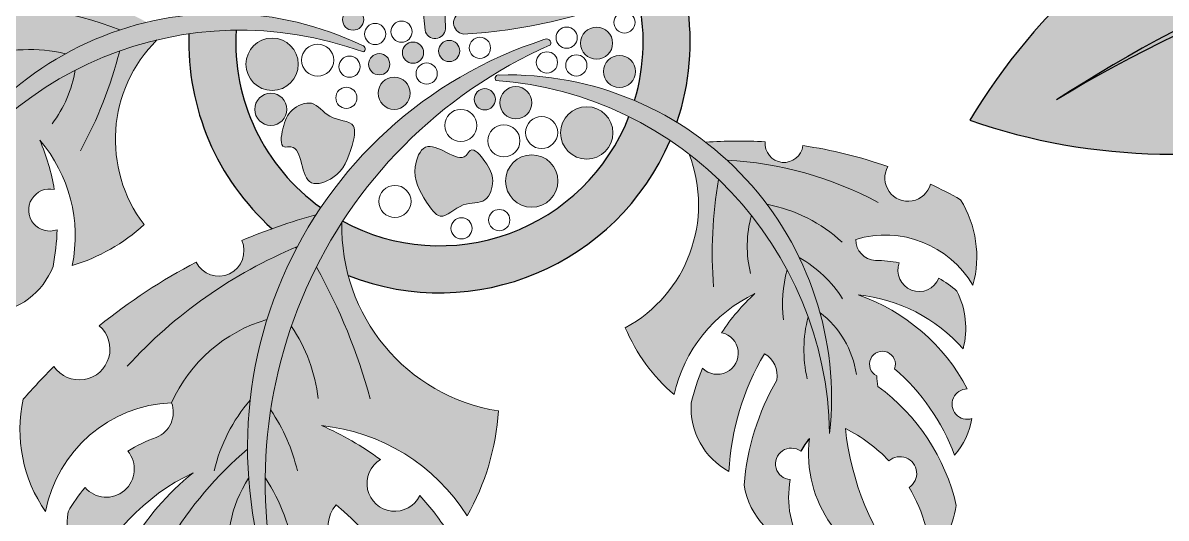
# Model space of a CAD drawing. Header units: inches. Extents: x 9636 to 21597, y -10243 to 557.
# Drawn here: x 12860.49 to 12884.01, y -8538.78 to -8528.6 of the extents above; entities that cross this region are included whole.
import ezdxf

# ---------------------------------------------------------------- set-up
doc = ezdxf.new("R2010")
doc.units = ezdxf.units.IN
doc.header["$MEASUREMENT"] = 0
doc.layers.add('estofado', color=7, linetype='Continuous', lineweight=25)
doc.layers.add('MESA', color=7, linetype='Continuous')

# ---------------------------------------------------------------- blocks, each defined once
blk = doc.blocks.new('folha Ant')
at = {"layer": 'MESA', "ltscale": 0.8}
h = blk.add_hatch(color=85, dxfattribs=at)
h.dxf.hatch_style = 1
h.set_gradient(color1=(103, 159, 96), color2=(179, 207, 175), one_color=1, tint=0.75, name='INVCURVED')
h.paths.add_polyline_path([(0.2265621468313839, 0.067551627434284, 0.1995123331975758), (0.09892586465855402, 0.006731651373172554, 0.0967495278531692), (0.3533341132944088, 0.007492088701326338, -0.08665420676483183), (0.1023075862732412, -0.005289201364917062, 0.1924888780828612), (0.2265621468304744, -0.06244837256554092, 0.1586077411667837), (0.3952802919023952, 0.002551627434343118, 0.1586077411660197)])
h = blk.add_hatch(color=35, dxfattribs=at)
h.dxf.hatch_style = 1
h.set_gradient(color1=(179, 116, 77), color2=(114, 74, 49), one_color=1, tint=0.3199999928474426, name='CURVED')
h.paths.add_polyline_path([(0.05000099493565813, -0.0003325791788029164), (0.0485055512837107, 0.005697716308816325, 0.03310768506175343), (0, -5.684341886080801e-14, 0.8090823413515376), (0.001982235223181306, -0.00600525314899869, -0.032777259300629)])
h.paths.add_polyline_path([(0.09733876678762954, 0.004943037555904084, 0.03310768506174779), (0.0485055512837107, 0.005697716308816325), (0.05000099493565813, -0.0003325791788029164, -0.03277725930060161), (0.09834927486917877, -0.0009839943787710581), (0.0952802919024407, 0.002551627434456805)])
h = blk.add_hatch(color=85, dxfattribs=at)
h.dxf.hatch_style = 1
h.set_gradient(color1=(103, 159, 96), color2=(52, 80, 48), one_color=1, tint=0.25)
h.paths.add_polyline_path([(0.353334113293613, 0.007492088701155808, -0.09674952785286056), (0.09892586465855402, 0.006731651373229397, 0.007527451123012324), (0.09528029190232701, 0.002551627434399961, 0.01429188129494994), (0.1023075862732412, -0.005289201364917062, 0.08665420676455064)])
blk.add_lwpolyline([(0.09834927486917877, -0.0009839943787710581), (0.09528029190232701, 0.002551627434399961), (0.09733876678762954, 0.004943037555904084, 0.06628802967972178), (0, -5.684341886080801e-14, 0.8090823413515378), (0.001982235223181306, -0.00600525314899869, -0.06562502276091056)], format="xyb", close=True, dxfattribs=at)
for centre, radius, start, end in [((0.2359212193687199, -0.116427435949106), 0.1842169590516126, 92.91214396360807, 139.7695295797653), ((0.2110445794835414, -0.22419454821312), 0.2921585629436255, 50.90546460646404, 86.95538728132964), ((0.1514763381197781, 0.1013313988557911), 0.1128992328564817, 290.5634166545447, 330.4539067144626), ((0.2122509936349388, 0.08793577454724755), 0.09551348369490566, 283.0012749323539, 333.1910720874903), ((0.1143519570299532, 0.1191639001535236), 0.1187176334694229, 277.6411412097905, 318.4820087943453), ((0.2241834180391606, 0.6583472640468244), 0.6635452971417175, 259.1189790274021, 281.2235391101338), ((0.1912233305980635, 0.7198824189188713), 0.7306024147604738, 263.0096624057024, 282.8198580038254), ((0.2359212193687199, 0.1215306908179059), 0.1842169590516126, 220.2304704202346, 267.0878560363919), ((0.2110445794835414, 0.2292978030819199), 0.2921585629436255, 273.0446127186704, 309.0945353935359), ((0.1126560144376754, -0.1239479423437615), 0.1214242157519734, 41.75279468237299, 70.1060592868036), ((0.185327045767167, -0.08212347498869121), 0.07272381235332499, 27.73755792858033, 79.23474605660121), ((0.2380907894142865, -0.09953432116532213), 0.0901952331959032, 48.80268108674045, 88.011030410351)]:
    blk.add_arc(centre, radius, start, end, dxfattribs=at)
blk = doc.blocks.new('Anturio Completa')
at = {"layer": 'MESA', "rotation": 248.0349850699403}
blk.add_blockref('folha Ant', (0.04279620714748944, -0.355751804571355), dxfattribs=at)
blk = doc.blocks.new('Novo Cashepo')
at = {"layer": 'estofado', "ltscale": 0.1}
h = blk.add_hatch(color=35, dxfattribs=at)
h.set_gradient(color1=(166, 115, 84), color2=(109, 75, 55), one_color=1, tint=0.3199999928474426, name='INVCYLINDER')
h.paths.add_polyline_path([(0.360230634471642, 0.501569016630803, -0.3095025025684776), (0.01163548598528702, 0.03215964501976876, 0.8126351268777825), (0.01732948105086519, 0.01197094419575629, 0.3644811737961554)])
h = blk.add_hatch(color=35, dxfattribs=at)
h.set_gradient(color1=(166, 115, 84), color2=(109, 75, 55), one_color=1, tint=0.3199999928474426, name='INVCYLINDER')
h.paths.add_polyline_path([(-0.01857770616480209, 0.007897544563104514, 0.8727079882559124), (-9.964560854040967e-05, 0.013233839534207, 0.3789969305371952), (-0.4952203952329218, 0.3791730676138879, -0.3221506870577537)])
h = blk.add_hatch(color=9, dxfattribs=at)
h.set_gradient(color1=(185, 193, 193), color2=(81, 92, 92), one_color=1, tint=0.3400000035762787, name='CURVED')
h.paths.add_polyline_path([(0.1736437385391408, 0.08721901853588965, -0.003320676500431036), (0.168658408055949, 0.08358513311641251, -0.1341032873032259), (0.1872656229954379, -0.01528961506680777, -0.03692336547009102), (0.2303927499739703, -0.02693539635207662, 0.1213962166582354), (0.2162182524080588, 0.08462289640128129, -0.01653530740018619)])
h = blk.add_hatch(color=33, dxfattribs=at)
h.set_gradient(color1=(179, 165, 128), color2=(150, 134, 90), one_color=1, tint=0.4699999988079071)
h.paths.add_polyline_path([(0.15624161914909, 0.02982624279309221, 1), (0.126159461429803, 0.02982624279309221, 1)])
h = blk.add_hatch(color=35, dxfattribs=at)
h.set_gradient(color1=(166, 115, 84), color2=(109, 75, 55), one_color=1, tint=0.3199999928474426, name='INVCYLINDER')
h.paths.add_polyline_path([(0.09943006166778179, 0.01923940078998337, 0.7262788567105785), (0.09229704502050624, 0.02271081868121011, 1.132007773962361e-05), (0.09229691389637604, 0.02271068275218989, 0.4547823239530345), (-0.02400741216980684, -0.5706948476462947, -0.3877774997255035)])
h = blk.add_hatch(color=33, dxfattribs=at)
h.set_gradient(color1=(179, 165, 128), color2=(150, 134, 90), one_color=1, tint=0.4699999988079071)
h.paths.add_polyline_path([(0.1827986691222111, 0.008395761610699992, 1), (0.1527165114029242, 0.008395761610699992, 1)])
h = blk.add_hatch(color=33, dxfattribs=at)
h.set_gradient(color1=(179, 165, 128), color2=(150, 134, 90), one_color=1, tint=0.4699999988079071)
h.paths.add_polyline_path([(-0.07663441675864778, 0.003568144173755172, 1), (-0.09651067731855147, 0.003568144173755172, 1)])
h = blk.add_hatch(color=33, dxfattribs=at)
h.set_gradient(color1=(179, 165, 128), color2=(150, 134, 90), one_color=1, tint=0.4699999988079071)
h.paths.add_polyline_path([(0.01760203477025225, -0.00632700572344902, 1), (-0.002274225789651427, -0.00632700572344902, 1)])
h = blk.add_hatch(color=35, dxfattribs=at)
h.set_gradient(color1=(166, 115, 84), color2=(109, 75, 55), one_color=1, tint=0.3199999928474426, name='INVCYLINDER')
h.paths.add_polyline_path([(-0.07078175870219097, -0.02407637868561896, 0.5292913856722343), (-0.07115882561006617, -0.01888189320270726, 0.4565336195927571), (-0.4458817615214364, -0.2816921875642918, -0.3877774997251924)])
h = blk.add_hatch(color=33, dxfattribs=at)
h.set_gradient(color1=(179, 165, 128), color2=(150, 134, 90), one_color=1, tint=0.4699999988079071)
h.paths.add_polyline_path([(-0.0152294931579856, -0.01494996048575103, 1), (-0.03510575371788927, -0.01494996048575103, 1)])
h = blk.add_hatch(color=35, dxfattribs=at)
h.set_gradient(color1=(166, 115, 84), color2=(109, 75, 55), one_color=1, tint=0.3199999928474426, name='INVCYLINDER')
h.paths.add_polyline_path([(0.431367870996189, -0.2816921875636977, 0.4565336195920203), (0.05664493508500095, -0.01888189320269594, 0.5292913856741519), (0.05626786817710027, -0.02407637868561643, -0.3877774997246567)])
h = blk.add_hatch(color=75, dxfattribs=at)
h.set_gradient(color1=(108, 164, 86), color2=(62, 94, 49), one_color=1, tint=0.2800000011920929, name='CURVED')
h.paths.add_polyline_path([(-0.5633123672045032, -0.2140203967419374, -1.174476231363862), (-0.5733935758007948, -0.2401642102118252, 0.140527610218108), (-0.5646318472203989, -0.2770009920026006, -0.1253672647877629), (-0.4927176974417546, -0.209723329013642, -2.245001343998746), (-0.4777409053864498, -0.219728122362774, -0.03197615609077584), (-0.4808793838513293, -0.2292495255013745, 0.1814250944038668), (-0.5760963815033904, -0.322826820475381, 0.09450278186155417), (-0.5653991423852934, -0.3854551247609084, -0.1381963238286083), (-0.5293362763784133, -0.3156246193161164, -1.074477693887572), (-0.5056456575062247, -0.2952081882525959, -0.08829056721090701), (-0.4594311302526897, -0.2741783949494552, -0.1440870782434742), (-0.5426678641189762, -0.3952230355001288, 0.388767826395324), (-0.4284200721854417, -0.290230893849634, -0.0419445444708421), (-0.4228939171177235, -0.3037884146882827, -1.340573355606432), (-0.4189271270167109, -0.3317937078970744, -0.1960629648833274), (-0.4451820433066279, -0.3923657532393736, 0.3076276581042592), (-0.3777116121257468, -0.3458971017538076, 0.1112907671703776), (-0.3869936634369744, -0.2432828776918743, -0.3149069167753257), (-0.3705764499303669, -0.22156514224342, -0.1221452219228942), (-0.361116838608598, -0.3364200106909056, 0.2915452278101059), (-0.313086509957094, -0.2814108794602344, 0.04302708688999098), (-0.316586765932148, -0.2470479678974024, -1.339401949374305), (-0.3270833517887883, -0.2107618298754033, 0.06007174331770873), (-0.349978912841496, -0.1684159560580676, -0.23111716622227), (-0.2956842354694772, -0.2768015936403047, 0.1144897553839206), (-0.237899562510071, -0.2252346185917614, -0.37674602378251), (-0.2623450483902416, -0.0536625507048529, 0.2281238080253347), (-0.4458817615214365, -0.2816921875642919, -0.261300363389357), (-0.2752025949454323, -0.03944877119022883, 0.03306219145910438), (-0.3294505482061231, -0.02740056359166765, -0.981894715235884), (-0.3649572903291812, -0.02347993687619163, 0.04885453870563983), (-0.4469270902557964, -0.02595056368740448, -1.138232616921552), (-0.4893741831799252, -0.03363340073153938, 0.01886412120351275), (-0.5199703693630193, -0.04203791882324209, 0.2089786032334705), (-0.548141585065343, -0.1178907085549714, -0.3466358451574753), (-0.4318796811861668, -0.09901233479276336, -0.4262499268706941), (-0.4548965741278322, -0.1141121098494675, 0.04536990386759746), (-0.4761978183274833, -0.111884225120214, -0.9948550550372316), (-0.5154316117167541, -0.1180212526494087, 0.04438058004914053), (-0.534625886442588, -0.1264222847565966, 0.181180128551055), (-0.5516322260630895, -0.1779328012149257, -0.1883302619429113), (-0.4448761846630726, -0.1492999944634261, 0.1914259453489737)])
h = blk.add_hatch(color=9, dxfattribs=at)
h.set_gradient(color1=(185, 193, 193), color2=(81, 92, 92), one_color=1, tint=0.3400000035762787, name='CURVED')
h.paths.add_polyline_path([(-0.1917254394550894, -0.02919258590773458, 0.03291970466704368), (-0.2342829542141429, -0.04181884065457592, 0.2214455194722064), (-0.1197781202224352, -0.2038756508751346, -0.01937741057679904), (-0.08224771063362318, -0.1825449629952617, -0.005068603628642931), (-0.07928867012996883, -0.17496926566606, -0.2569690029516308)])
h = blk.add_hatch(color=33, dxfattribs=at)
h.set_gradient(color1=(179, 165, 128), color2=(150, 134, 90), one_color=1, tint=0.4699999988079071)
h.paths.add_polyline_path([(-0.1274611005577259, -0.05328288912460266, 1), (-0.1765031986964498, -0.05328288912460266, 1)])
h = blk.add_hatch(color=33, dxfattribs=at)
h.set_gradient(color1=(179, 165, 128), color2=(150, 134, 90), one_color=1, tint=0.4699999988079071)
h.paths.add_polyline_path([(-0.04393763508980119, -0.03221487673113188, 1), (-0.06381389564970487, -0.03221487673113188, 1)])
h = blk.add_hatch(color=9, dxfattribs=at)
h.set_gradient(color1=(185, 193, 193), color2=(81, 92, 92), one_color=1, tint=0.3400000035762787, name='CURVED')
h.paths.add_polyline_path([(0.1853164564795104, -0.03113263235791199, -0.4496378320880143), (-0.05648268682363422, -0.183221730868969, 0.0006992403604376515), (-0.05692890187657904, -0.1843896213952531, 0.07247656003757932), (-0.04075227333653222, -0.2318723474058908, 0.4051096183585162), (0.2276185904614959, -0.04483351402129852, 0.03297507715976264)])
h = blk.add_hatch(color=33, dxfattribs=at)
h.set_gradient(color1=(179, 165, 128), color2=(150, 134, 90), one_color=1, tint=0.4699999988079071)
h.paths.add_polyline_path([(0.09393459776274428, -0.04058818897374294, 1), (0.06385244004345735, -0.04058818897374294, 1)])
h = blk.add_hatch(color=33, dxfattribs=at)
h.set_gradient(color1=(179, 165, 128), color2=(150, 134, 90), one_color=1, tint=0.4699999988079071)
h.paths.add_polyline_path([(0.1742971287506219, -0.05428119024003308, 1), (0.125255030611898, -0.05428119024003308, 1)])
h = blk.add_hatch(color=75, dxfattribs=at)
h.set_gradient(color1=(108, 164, 86), color2=(154, 193, 138), one_color=1, tint=0.6499999761581421, name='HEMISPHERICAL')
h.paths.add_polyline_path([(0.4173657906610579, -0.0990123347927634, -0.3466358451578201), (0.5336276945403134, -0.1178907085550576, 0.2089786032336186), (0.5054564788379617, -0.04203791882328255, 0.01886412120355), (0.474860292654817, -0.03363340073152805, -1.138232616921635), (0.4324131997306851, -0.02595056368741228, 0.04885453870564344), (0.3504433998040662, -0.02347993687612442, -0.981894715236738), (0.3149366576810184, -0.02740056359169811, 0.03306219145910275), (0.2606887044203235, -0.03944877119022888, -0.2613003633888268), (0.4313678709962661, -0.2816921875636939, 0.2281238080249676), (0.2478311578650888, -0.05366255070478559, -0.3767460237824833), (0.2233856719850325, -0.2252346185917011, 0.114489755383906), (0.2811703449443684, -0.2768015936403087, -0.2311171662216546), (0.3354650223161274, -0.168415956058266, 0.06007174331730103), (0.3125694612637342, -0.210761829875403, -1.339401949373621), (0.3020728754070095, -0.2470479678973834, 0.04302708689005926), (0.2985726194320347, -0.2814108794602783, 0.2915452278093015), (0.3466029480834695, -0.3364200106907843, -0.1221452219227641), (0.3560625594052581, -0.22156514224342, -0.3149069167848554), (0.3724797729118962, -0.2432828776926976, 0.1112907671694582), (0.3631977216006372, -0.3458971017537944, 0.3076276581041494), (0.4306681527814957, -0.3923657532393507, -0.1960629648832302), (0.404413236491602, -0.3317937078970744, -1.340573355606433), (0.4083800265926148, -0.3037884146882828, -0.04194454447102235), (0.4139061816603615, -0.2902308938495779, 0.3887678263951506), (0.5281539735938146, -0.3952230355000859, -0.1440870782434075), (0.444917239727581, -0.2741783949494552, -0.08829056721090678), (0.4911317669811159, -0.2952081882525958, -1.074477693887505), (0.5148223858533045, -0.3156246193161164, -0.1381963238288451), (0.5508852518602116, -0.3854551247610403, 0.09450278186184717), (0.5615824909783664, -0.3228268204753264, 0.1814250944036583), (0.4663654933262881, -0.2292495255015425, -0.03197615609135347), (0.463227014861341, -0.219728122362774, -2.245001343998744), (0.4782038069166459, -0.2097233290136421, -0.1253672647875366), (0.5501179566951944, -0.2770009920024509, 0.1405276102179747), (0.5588796852757973, -0.2401642102117603, -1.174476231371564), (0.5487984766794481, -0.2140203967419261, 0.1914259453490163), (0.4303622941379805, -0.1492999944634243, -0.1883302619429906), (0.5371183355380318, -0.1779328012149632, 0.181180128551181), (0.5201119959174924, -0.1264222847566094, 0.04438058004925942), (0.5009177211916702, -0.1180212526492555, -0.9948550550392339), (0.4616839278023603, -0.1118842251203079, 0.04536990386784125), (0.4403826836025875, -0.1141121098494986, -0.4262499268685335)])
h = blk.add_hatch(color=33, dxfattribs=at)
h.set_gradient(color1=(179, 165, 128), color2=(150, 134, 90), one_color=1, tint=0.4699999988079071)
h.paths.add_polyline_path([(-0.0194435964124534, -0.05589568193647665, 1), (-0.04952575413174033, -0.05589568193647665, 1)])
h = blk.add_hatch(color=33, dxfattribs=at)
h.set_gradient(color1=(179, 165, 128), color2=(150, 134, 90), one_color=1, tint=0.4699999988079071)
h.paths.add_polyline_path([(0.0597080674815832, -0.04354086512415734, 1), (0.03983180692167953, -0.04354086512415734, 1)])
h = blk.add_hatch(color=33, dxfattribs=at)
h.set_gradient(color1=(179, 165, 128), color2=(150, 134, 90), one_color=1, tint=0.4699999988079071)
h.paths.add_polyline_path([(-0.1293555015792219, -0.09482906681915892, 1), (-0.1594376592985089, -0.09482906681915892, 1)])
h = blk.add_hatch(color=33, dxfattribs=at)
h.set_gradient(color1=(179, 165, 128), color2=(150, 134, 90), one_color=1, tint=0.4699999988079071)
edge = h.paths.add_edge_path()
edge.add_spline(control_points=[(-0.105534990813112, -0.1384456120048299), (-0.1018844567576025, -0.1455819440333244), (-0.0944968331950804, -0.1600238130418461), (-0.06605629382613643, -0.1423266417738205), (-0.06297380336081915, -0.1196675866139003), (-0.06167071645495525, -0.08745687906758803), (-0.08996359819934696, -0.09423738900750323), (-0.106804962742217, -0.07584284885331272), (-0.1275614856124321, -0.09114772488419476), (-0.1300301833609865, -0.1068815213378684), (-0.1291229075502542, -0.1296635326245905), (-0.1137201485066726, -0.1221415069159661), (-0.1090655593327483, -0.1314130339745816), (-0.105534990813112, -0.1384456120048299)], knot_values=[0, 0, 0, 0, 0.0202008689016768, 0.0408807075362676, 0.07587380886809694, 0.09398430068664497, 0.1179309949507899, 0.1388819607957816, 0.1581077907194696, 0.1775373318258104, 0.1946870981654769, 0.2006183836937954, 0.2192486552034572, 0.2192486552034572, 0.2192486552034572, 0.2192486552034572], degree=3, periodic=0)
h = blk.add_hatch(color=33, dxfattribs=at)
h.set_gradient(color1=(179, 165, 128), color2=(150, 134, 90), one_color=1, tint=0.4699999988079071)
h.paths.add_polyline_path([(0.1333299192631597, -0.1091873033145703, 1), (0.08428782112443574, -0.1091873033145703, 1)])
h = blk.add_hatch(color=33, dxfattribs=at)
h.set_gradient(color1=(179, 165, 128), color2=(150, 134, 90), one_color=1, tint=0.4699999988079071)
edge = h.paths.add_edge_path()
edge.add_spline(control_points=[(0.02506367563501044, -0.09973161682910359), (0.0172975117450278, -0.09774658984082407), (0.001581045477450971, -0.09372947017362776), (-0.003969156316543376, -0.1267635345697045), (0.01098027195052964, -0.1440681328807614), (0.03426867938765099, -0.1663588887035417), (0.04790617333515002, -0.1406590593015835), (0.07284175316499386, -0.1402035094267831), (0.07510113556179476, -0.1145136736317909), (0.06493792090361694, -0.1022517044897313), (0.04725628602591314, -0.08785715775508152), (0.04270411883419456, -0.1043830051099235), (0.03267266690488668, -0.1017379367623903), (0.02506367563501044, -0.09973161682910359)], knot_values=[0, 0, 0, 0, 0.02020086890167297, 0.04088070753625987, 0.07587380886797629, 0.09398430068652128, 0.1179309949507243, 0.1388819607956165, 0.1581077907193665, 0.1775373318257319, 0.1946870981653517, 0.200618383693583, 0.2192486552032176, 0.2192486552032176, 0.2192486552032176, 0.2192486552032176], degree=3, periodic=0)
h = blk.add_hatch(color=75, dxfattribs=at)
h.set_gradient(color1=(108, 164, 86), color2=(128, 178, 108), one_color=1, tint=0.5600000023841858, name='CYLINDER')
h.paths.add_polyline_path([(-0.09307013849407197, -0.2152855274650466, -0.02149938560338469), (-0.08224771063362307, -0.1825449629952617, 0.03306219145907134), (-0.1452185633518749, -0.2206501028500713, -0.9818947152364531), (-0.1828060999162215, -0.2493878987827754, 0.04885453870564489), (-0.2590361437605656, -0.3267637868727809, -1.138232616922791), (-0.2926512075944324, -0.3729636585571247, 0.01886412120351957), (-0.3142579253196144, -0.4090098820105799, 0.2089786032334966), (-0.2718210450621124, -0.5074227123685341, -0.3466358451578059), (-0.1777689361742653, -0.3829549245910985, -0.2183561076890181), (-0.1065956519003323, -0.2879760403262329, -0.04518553361179545), (-0.09349967066685588, -0.2168121191458336, -0.001269990376824045), (-0.09460031896605373, -0.2163498361516494, -0.001036266558903523)])
h = blk.add_hatch(color=75, dxfattribs=at)
h.set_gradient(color1=(108, 164, 86), color2=(128, 178, 108), one_color=1, tint=0.5600000023841858, name='CYLINDER')
h.paths.add_polyline_path([(0.1153401906137035, -0.4285668780356127, 0.1144897553837859), (0.1234837529512492, -0.326310029035872, -0.3767460237826809), (-0.05692890187657904, -0.1843896213952527, 0.2281238080254037), (-0.02400741216991675, -0.5706948476461088, -0.2897786471478571), (-0.01279433281183548, -0.7679757426591334, 0.3887678263953639), (0.0005269052758416354, -0.5628920638947572, -0.04194454447102653), (0.0182249370582315, -0.5708172324845717, -1.340573355595429), (0.0476508630874507, -0.5940039586415907, -0.1960629648831614), (0.0779393866470415, -0.6760309829998101, 0.3076276581043533), (0.1000230798766449, -0.5697926938276495, 0.1112907671703305), (-0.0027667476448692, -0.4800274980339119, -0.3149069167734185), (-0.006920082322825746, -0.4442081872255836, -0.1221452219228905), (0.1072411163902931, -0.545532035231223, 0.2915452278104787), (0.1028944223819155, -0.4489052667619299, 0.04302708689001476), (0.06809740824928479, -0.4192038245394927, -1.339401949377477), (0.02484106300027317, -0.394063083340298, 0.06007174331754214), (-0.03583326095648746, -0.3744660236803459, -0.2311171662221539)])
h = blk.add_hatch(color=75, dxfattribs=at)
h.set_gradient(color1=(108, 164, 86), color2=(128, 178, 108), one_color=1, tint=0.5600000023841858, name='CYLINDER')
h.paths.add_polyline_path([(-0.1859912419632998, -0.4184764800965182, 0.04536990386961915), (-0.2084271603988287, -0.4358358021455026, -0.9948550550365279), (-0.240379862947446, -0.4776149974554357, 0.04438058004911071), (-0.2510717703400954, -0.5032240557651502, 0.1811801285511134), (-0.2202193468142448, -0.5681108114834353, -0.1883302619429932), (-0.1441958884631884, -0.4430013438373424, 0.1914259453491741), (-0.1983802062015779, -0.6133552387328927, -0.4619323617101158), (-0.1711263678817164, -0.6221046814254789, -0.1648550473949806), (-0.0989866880562425, -0.4105524791778302, -0.07698932029777524), (-0.1065956519003322, -0.2879760403262328, 0.2183561076891697), (-0.1777689361742826, -0.3829549245911789, -0.426249926855673)])
h = blk.add_hatch(color=75, dxfattribs=at)
h.set_gradient(color1=(108, 164, 86), color2=(128, 178, 108), one_color=1, tint=0.5600000023841858, name='CYLINDER')
h.paths.add_polyline_path([(-0.111053485164483, -0.7292423661663151, 0.09450278186135981), (-0.0434994296696686, -0.779423663047542, -0.1381963238283701), (-0.07286863138037224, -0.679555917602665, -1.074477693887045), (-0.06886643638628023, -0.6383268285659225, -0.08829056721096895), (-0.04385755977984071, -0.5758989031841286, -0.1440870782435217), (-0.0127943328118158, -0.7679757426591992, 0.2897786471469575), (-0.02400741216951383, -0.5706948476466721, -0.1115682459336214), (-0.09898668805624247, -0.4105524791778303, 0.1648550473949806), (-0.1711263678817164, -0.622104681425479, -0.4619323617109717), (-0.184109494535642, -0.6476147357744234, 0.1405276102180349), (-0.1420104859749174, -0.6748703091947347, -0.1253672647878966), (-0.1347138841736839, -0.5446397458131029, -2.245001344002342), (-0.1112173936258055, -0.5405147425663501, -0.03197615609094785), (-0.1055096870289907, -0.5525040502262424, 0.1814250944037309)])
at = {"layer": 'estofado', "lineweight": 5, "ltscale": 0.1}
for centre, radius in [((0.1626795286907736, 0.05429179246749527), 0.009938130279951838), ((0.1412005402894465, 0.02982624279309221), 0.01504107885964347), ((0.1127247771424891, 0.02893144761731037), 0.009938130279951838), ((0.1677575902625676, 0.008395761610699992), 0.01504107885964347), ((-0.08657254703859962, 0.003568144173755172), 0.009938130279951838), ((-0.03983440268928007, 0.001956607348517991), 0.009938130279951838), ((0.0351947720323551, 0.00257199476260439), 0.009938130279951838), ((0.09944625215587166, 0.0023985136078295), 0.009938130279951838), ((0.1270247657076879, 0.005459985304071324), 0.009938130279951838), ((-0.06352458389324056, -0.005326059804929173), 0.009938130279951838), ((0.007663904490300411, -0.00632700572344902), 0.009938130279951838), ((-0.02516762343793744, -0.01494996048575103), 0.009938130279951838), ((-0.1519821496270879, -0.05328288912460266), 0.02452104906936196), ((-0.1110916016342571, -0.04058818897374294), 0.01504107885964347), ((-0.08059690151344512, -0.04030488124817566), 0.009938130279951838), ((-0.05387576536975303, -0.03221487673113188), 0.009938130279951838), ((-0.008530807065199042, -0.03140588076212225), 0.009938130279951838), ((0.07889351890310081, -0.04058818897374294), 0.01504107885964347), ((0.1497760796812599, -0.05428119024003308), 0.02452104906936196), ((-0.03448467527209687, -0.05589568193647665), 0.01504107885964347), ((0.04976993720163136, -0.04354086512415734), 0.009938130279951838), ((0.1084008599573281, -0.06288370008979882), 0.01504107885964347), ((-0.07735797592033578, -0.06942873613178335), 0.009938130279951838), ((0.03292941323945797, -0.07222366546466219), 0.01504107885964347), ((0.07542722989455797, -0.07785812716628016), 0.01504107885964347), ((-0.1443965804388654, -0.09482906681915892), 0.01504107885964347), ((0.1088088701937977, -0.1091873033145703), 0.02452104906936196), ((-0.01250231095673371, -0.1547266406435028), 0.01504107885964347), ((0.0867403151819417, -0.1513564890425414), 0.009938130279951838), ((0.05376676870866959, -0.1663308712918479), 0.009938130279951838)]:
    blk.add_circle(centre, radius, dxfattribs=at)
at = {"layer": 'estofado', "lineweight": 20, "ltscale": 0.1}
for centre, radius, start, end in [((-0.1024261141025136, 0.4607228508129424), 0.4644563233106312, 284.9419564662997, 5.045340249377672), ((-0.4543742294146114, -0.08348368096022796), 0.4644563233106312, 12.01912265281235, 95.04534024937767), ((-0.5151199448054058, -0.1379681022945078), 0.5175238947985029, 16.37082693204177, 87.7963503509758), ((0.01659184666937108, 0.02266021666241613), 0.01071469319893269, 117.55346200011, 273.9475504586251), ((0.2928802174903922, -0.324702857009413), 0.4011606028626878, 120.0004951193422, 217.821301065712), ((0.09529892483658386, 0.01981491967194415), 0.004171032666144171, 352.0690284791823, 136.0320665932361), ((0.3608508933559733, -0.3433412450223727), 0.4469961699592637, 125.7916230215184, 210.5723111672995), ((-0.00970307901650358, 0.01182751568029516), 0.009705858025093122, 203.8853075609467, 8.331160470624623), ((-0.1445995494566432, -0.3127187129991853), 0.3028755793840386, 76.29950942177366, 174.1203153681427), ((0.1300856589315345, -0.3127187129991853), 0.3028755793840386, 5.879684631857318, 103.7004905782263), ((-0.1172213540485245, -0.3583472705967097), 0.3374813553293979, 82.09063732394912, 166.8713254697338), ((-0.07273645241480153, -0.02160734124760211), 0.003149122636602927, 308.3680427816117, 92.33108089567115), ((0.05822256188969277, -0.02160734124760211), 0.003149122636602927, 87.66891910433534, 231.6319572183883), ((0.1027074635234158, -0.3583472705967097), 0.3374813553293979, 13.1286745302662, 97.90936267605088)]:
    blk.add_arc(centre, radius, start, end, dxfattribs=at)
at = {"layer": 'estofado', "ltscale": 0.1}
for centre, radius, start, end in [((-0.003048862639502659, 8.336565548461294e-05), 0.1909343656306532, 355.3818614670713, 25.93379559488097), ((-0.003048862639502659, 8.336565548461294e-05), 0.235, 353.3979060030233, 21.08439421399123), ((-0.003048862639502659, 8.336565548461294e-05), 0.1909343656306532, 188.8199500880892, 246.4656677955037), ((-0.003048862639502659, 8.336565548461294e-05), 0.1909343656306532, 253.7484843807933, 350.5904311247438), ((-0.003048862639502659, 8.336565548461294e-05), 0.235, 190.2711780422325, 240.2167506541294), ((-0.003048862639502659, 8.336565548461294e-05), 0.235, 260.7675610491735, 348.9809326727101), ((-0.003048862639502659, 8.336565548461294e-05), 0.235, 247.0715903138164, 247.3626505118043), ((0.4918071610106836, -0.3298889757937786), 0.08741467867144652, 153.0201188444328, 162.6274687587278)]:
    blk.add_arc(centre, radius, start, end, dxfattribs=at)
at = {"layer": 'estofado', "lineweight": 5, "ltscale": 0.1}
for centre, radius, start, end in [((0.378815704967451, -0.4431725695277464), 0.4206505599691192, 98.73460122448265, 106.3091382265084), ((0.3326542094898741, -0.02511585695197027), 0.01786425275596782, 187.3478335843788, 5.25422580582077), ((0.378815704967451, -0.4431725695277464), 0.4206505599691192, 82.67971783543645, 93.86745816580887), ((0.4531379810620138, -0.03254762179028603), 0.02174943072459779, 162.3428229656227, 357.1384804933443), ((0.378815704967451, -0.4431725695277464), 0.4206505599691192, 72.47876022459492, 76.80158562353279), ((0.4327626972178678, -0.1121935950109219), 0.1010257629893228, 356.7672224383329, 43.98209323655301), ((-0.3512944251443741, -0.3869973228328263), 0.3395022922251983, 81.00060041745036, 106.0292085590784), ((0.3367805346192654, -0.3869973228328263), 0.3395022922251983, 73.97079144092156, 98.99939958254964), ((-0.1524307992302738, -0.1255295571205579), 0.1313240601700787, 146.8214893084325, 229.3962931250233), ((0.137916908705165, -0.1255295571205579), 0.1313240601700787, 310.6037068749767, 33.1785106915675), ((-0.6993710200206351, -0.05504389039106172), 0.4053880002913464, 343.4833529640835, 357.7365228729727), ((0.6848571294955264, -0.05504389039106172), 0.4053880002913464, 182.2634771270273, 196.5166470359166), ((-0.3470613809540737, -0.2273787448016265), 0.1431276273884642, 88.56932588138093, 120.6287218044222), ((0.3325474904289649, -0.2273787448016265), 0.1431276273884642, 59.37127819557786, 91.4306741186191), ((0.4635173004912758, -0.1822265599578259), 0.0951554997329656, 42.54062527778684, 119.0132246012065), ((-0.4427840581749933, -0.1031195266738791), 0.1115622566471293, 334.6189412483204, 2.883059457246957), ((0.4282701676498846, -0.1031195266738791), 0.1115622566471293, 177.116940542753, 205.3810587516796), ((0.436121342201659, -0.09551531328429519), 0.01907878070063256, 190.5616712953069, 279.9097355743978), ((0.4632842617274946, -0.2301319682331382), 0.1182585718667869, 90.77537870684043, 101.6496326770519), ((0.481316652653959, -0.1148515500541407), 0.01985570201129958, 171.4052656305737, 350.8141791193597), ((0.3328994359586659, -0.2395064988789954), 0.1185156659951218, 44.90041576640672, 72.23457062496381), ((0.4632842617274946, -0.2301319682331382), 0.1182585718667869, 61.27945635166628, 71.44406604314968), ((0.45987194822726, -0.1748733065657007), 0.07730695221043525, 357.7318738116593, 38.80969216302855), ((0.4864188134095002, -0.1464377610359975), 0.1262794334503535, 177.2130832365926, 198.6113390205855), ((0.4470796504245982, -0.3003039200172566), 0.1519264806868146, 53.65496793375412, 96.31738097168318), ((0.4081536035038198, -0.3306684969408593), 0.1827231775954851, 39.67164664029738, 83.01884841912724), ((-0.5141256030236718, -0.2845292864973317), 0.2010632771131044, 21.52374406631326, 35.27464882281435), ((-0.4338101362021689, -0.2782023512302203), 0.1381330032072101, 0.5810260527069507, 52.63519653352312), ((0.4192962456770601, -0.2782023512302203), 0.1381330032072101, 127.3648034664788, 179.418973947293), ((0.4996117124985631, -0.2845292864973317), 0.2010632771131044, 144.725351177183, 158.4762559336868), ((0.5105237327843497, -0.1846067113749541), 0.1218562502097333, 177.5083688355052, 204.9826837157002), ((0.3608393698311829, -0.2536908039261334), 0.089158611007608, 20.53773755961645, 64.78396585526983), ((0.1740841939417805, -0.6772316028958016), 0.5571543026840413, 117.3918474710578, 124.9663844730878), ((0.1140855579827758, -0.1526245727411037), 0.1739395406369331, 190.5224750059993, 273.0972788225959), ((0.4662143361198332, -0.2079877893320372), 0.01211443386931673, 351.7633436975618, 255.7240704294722), ((-0.3272126652359475, -0.2304604931188123), 0.01969908768305904, 89.6238826848823, 302.6435338153773), ((0.3126987747108387, -0.2304604931188123), 0.01969908768305904, 237.3564661846227, 90.37611731511771), ((0.3821083412901771, -0.3845151934079354), 0.1994656220314691, 32.6163513014959, 61.19928889994299), ((0.5517277532571825, -0.2279064438924934), 0.01419165130408162, 101.9119601019974, 300.2619064460696), ((0.1629296775945477, -0.5849743470632234), 0.4496729135419438, 124.7015861150201, 149.7301942566437), ((-0.1642748831209246, -0.2346755971804555), 0.02366131472154321, 218.4467598917455, 36.35315211318996), ((0.5829040231677709, -0.2980651175935805), 0.2393936003958639, 161.3638449152213, 189.2194842889933), ((0.3487395395897011, -0.2441649223703735), 0.02375661341617699, 2.127788789371247, 72.04609016249314), ((0.5391615696051986, -0.1999762665002436), 0.07846140716404511, 194.5804861704547, 201.9063851587343), ((-0.3779176497498611, -0.1264933466358684), 0.1713327275851204, 298.6830024199024, 324.8083682340619), ((-0.4741428983443257, -0.5856324230355199), 0.536938946748066, 27.18433866165197, 41.43750857053962), ((0.3634037592247523, -0.1264933466358684), 0.1713327275851204, 215.1916317659381, 241.3169975800976), ((0.389270746804641, -0.4029265236592323), 0.1900192085824568, 24.93152184484649, 66.06369553918094), ((0.5954930359457649, -0.3151826396030515), 0.2343170741792221, 162.1306120516994, 187.5320502449578), ((0.4902599702932093, -0.2433032160271864), 0.06869147430213514, 330.6221390808312, 2.619166951271974), ((-0.5141256030236718, -0.2845292864973317), 0.2010632771131044, 0.8886691220883642, 10.74367243400844), ((0.1740841939417805, -0.6772316028958016), 0.5571543026840413, 129.83352753176, 141.021267862132), ((0.4996117124985631, -0.2845292864973317), 0.2010632771131044, 169.2563275659915, 179.1113308779117), ((0.4089415740919549, -0.414532401536917), 0.1448913236984177, 55.44103527122043, 75.62340928516372), ((0.6921953087471593, -0.193278163910577), 0.2601754999998948, 198.1161805759943, 230.9127851189016), ((-0.3802625856914119, -0.2712301969452824), 0.06794314864306086, 286.3671080992124, 351.3822763675507), ((-0.03862399427202945, -0.4130678291820118), 0.1423660840224174, 118.5185181138409, 167.7887091388997), ((0.3657486951663032, -0.2712301969452824), 0.06794314864306086, 188.6177236324493, 253.6328919007876), ((0.5037110111173888, -0.3045647678052319), 0.0156774667585284, 315.133148162323, 143.3577254317461), ((-0.1844520490843706, -0.3968663382317459), 0.147764908033529, 18.31992694588933, 46.58404515481509), ((0.528341652116751, -0.2803630511976394), 0.1148601376334986, 184.9284597103895, 269.9063801221723), ((0.4022334775587524, -0.3172013742686204), 0.01475423836493928, 65.38016820188474, 278.4958522870766), ((0.4089415740919549, -0.414532401536917), 0.1448913236984177, 11.57692253868716, 43.04983832285268), ((-0.2728444079709789, -0.3520459923129806), 0.0288072572874448, 226.5625052042239, 61.35816273194434), ((-0.1009493952508365, -0.3598892473283399), 0.2269312713422999, 342.3839881174703, 8.509353931628944), ((0.4918071610106836, -0.3298889757937786), 0.08741467867144652, 181.2485517302107, 225.6200303433096), ((0.3920350411842719, -0.3260949609946806), 0.1695789446662977, 339.5099677789622, 1.10427772831928), ((0.4311228904929294, -0.3194891241892037), 0.07287804777914217, 201.2451082957501, 269.6424887669638), ((0.1740841939417805, -0.6772316028958016), 0.5571543026840413, 146.899400074035, 151.2222254729745), ((0.03167800752351013, -0.4401916424819206), 0.1569747422884551, 151.4664150726045, 178.8005699311638), ((-0.2004925144701701, -0.4915576027544262), 0.1672579009345253, 25.08964667698104, 46.4879024609754), ((-0.01564165168110776, -0.5563064456317193), 0.1829580283578262, 44.28201175027654, 96.33618223109289), ((-0.08675868747195636, -0.6358611044934719), 0.2663095704984766, 65.22472976388615, 78.97563452038224), ((-0.1458128347958336, -0.5048704313070971), 0.1260340556878468, 104.687761096361, 181.1603604197791), ((-0.1989285844294955, -0.3967694240881769), 0.02526996459508585, 303.7912501231727, 33.13931440226007), ((0.04274337727974853, -0.4130440451648951), 0.02609156508046079, 133.3248683824516, 346.3445195129448), ((-0.1804502796414909, -0.4096663813218697), 0.1338092561568716, 179.7188924610123, 226.9337632592321), ((-0.1017517081415917, -0.5505294227417039), 0.1566342195043963, 122.0513530205214, 132.9256069907298), ((0.1770400863183568, -0.6227540846929855), 0.3481670598360153, 142.4479321039934, 179.8931315098492), ((-0.08675868747195636, -0.6358611044934719), 0.2663095704984766, 44.58965481965529, 54.44465813157662), ((-0.2245112654118202, -0.4566429898082447), 0.02629900173963841, 232.8868065782083, 52.29572006699394), ((0.01790385908088865, -0.4793416296069495), 0.118091138991633, 158.9170198422982, 203.163248137949), ((-0.1886461927911114, -0.5501648964900028), 0.1613993670144649, 18.71830198186741, 46.19261686206453), ((-0.02202086933584724, -0.6028944391538857), 0.2012275757163302, 127.3836047258831, 170.0460177638174), ((0.04303956742182891, -0.5963492925120022), 0.2420179937592344, 140.6821372784381, 184.0293390572718), ((0.0207730753152191, -0.4591475493693338), 0.03146578334044325, 151.6548955350756, 221.5731969081972), ((-0.1541294048711279, -0.7250427983964869), 0.3170783238832993, 34.48150140857471, 62.33714078234353), ((-0.1017517081415917, -0.5505294227417039), 0.1566342195043963, 152.2569196544157, 162.4215293458986), ((-0.149051117909039, -0.4944934170023885), 0.1023935426464083, 184.8912935345378, 225.9691118859084)]:
    blk.add_arc(centre, radius, start, end, dxfattribs=at)
for points in [[(-0.105534990813112, -0.1384456120048299), (-0.0926455817536862, -0.1539999759738748), (-0.073979920884085, -0.1450977947662295), (-0.06284186089419563, -0.1119246013643078), (-0.0654031871818006, -0.09399614572646442), (-0.08892809318717809, -0.08952144309739651), (-0.1081931166231698, -0.08128725571498308), (-0.1245837278058843, -0.09133615621760782), (-0.1294542328440684, -0.1101453361113727), (-0.1244499419792646, -0.1265487369308858), (-0.1186669884091316, -0.1252305578747155), (-0.105534990813112, -0.1384456120048299)], [(0.02506367563501044, -0.09973161682910359), (0.0048725760977959, -0.09910344180502761), (-0.0008038438367066192, -0.1189889637413444), (0.01669843228319223, -0.1492905721381703), (0.03183549233881422, -0.1592333749010777), (0.05075686223563025, -0.1445559797843998), (0.0696782321323326, -0.1355601623637313), (0.07298948082973311, -0.116621625769767), (0.0621097021045216, -0.1005238780237505), (0.04649958090521977, -0.09342186410890463), (0.04366134852432424, -0.09862999092854352), (0.02506367563501044, -0.09973161682910359)]]:
    blk.add_spline(points, degree=3, dxfattribs=at)

msp = doc.modelspace()

# ---------------------------------------------------------------- block references
at = {"layer": 'estofado', "xscale": 21.95239053027895, "yscale": 21.95239053027895, "zscale": 21.95239053027895, "rotation": 347.8958019619758}
msp.add_blockref('Novo Cashepo', (12869.12748472187, -8529.00743771127), dxfattribs=at)
at = {"layer": 'MESA', "xscale": 43.37538540321671, "yscale": 43.37538540321671, "zscale": 43.37538540321671, "rotation": 311.9757783311912}
msp.add_blockref('Anturio Completa', (12906.27816511942, -8512.931679223402), dxfattribs=at)

doc.saveas('drawing.dxf')
